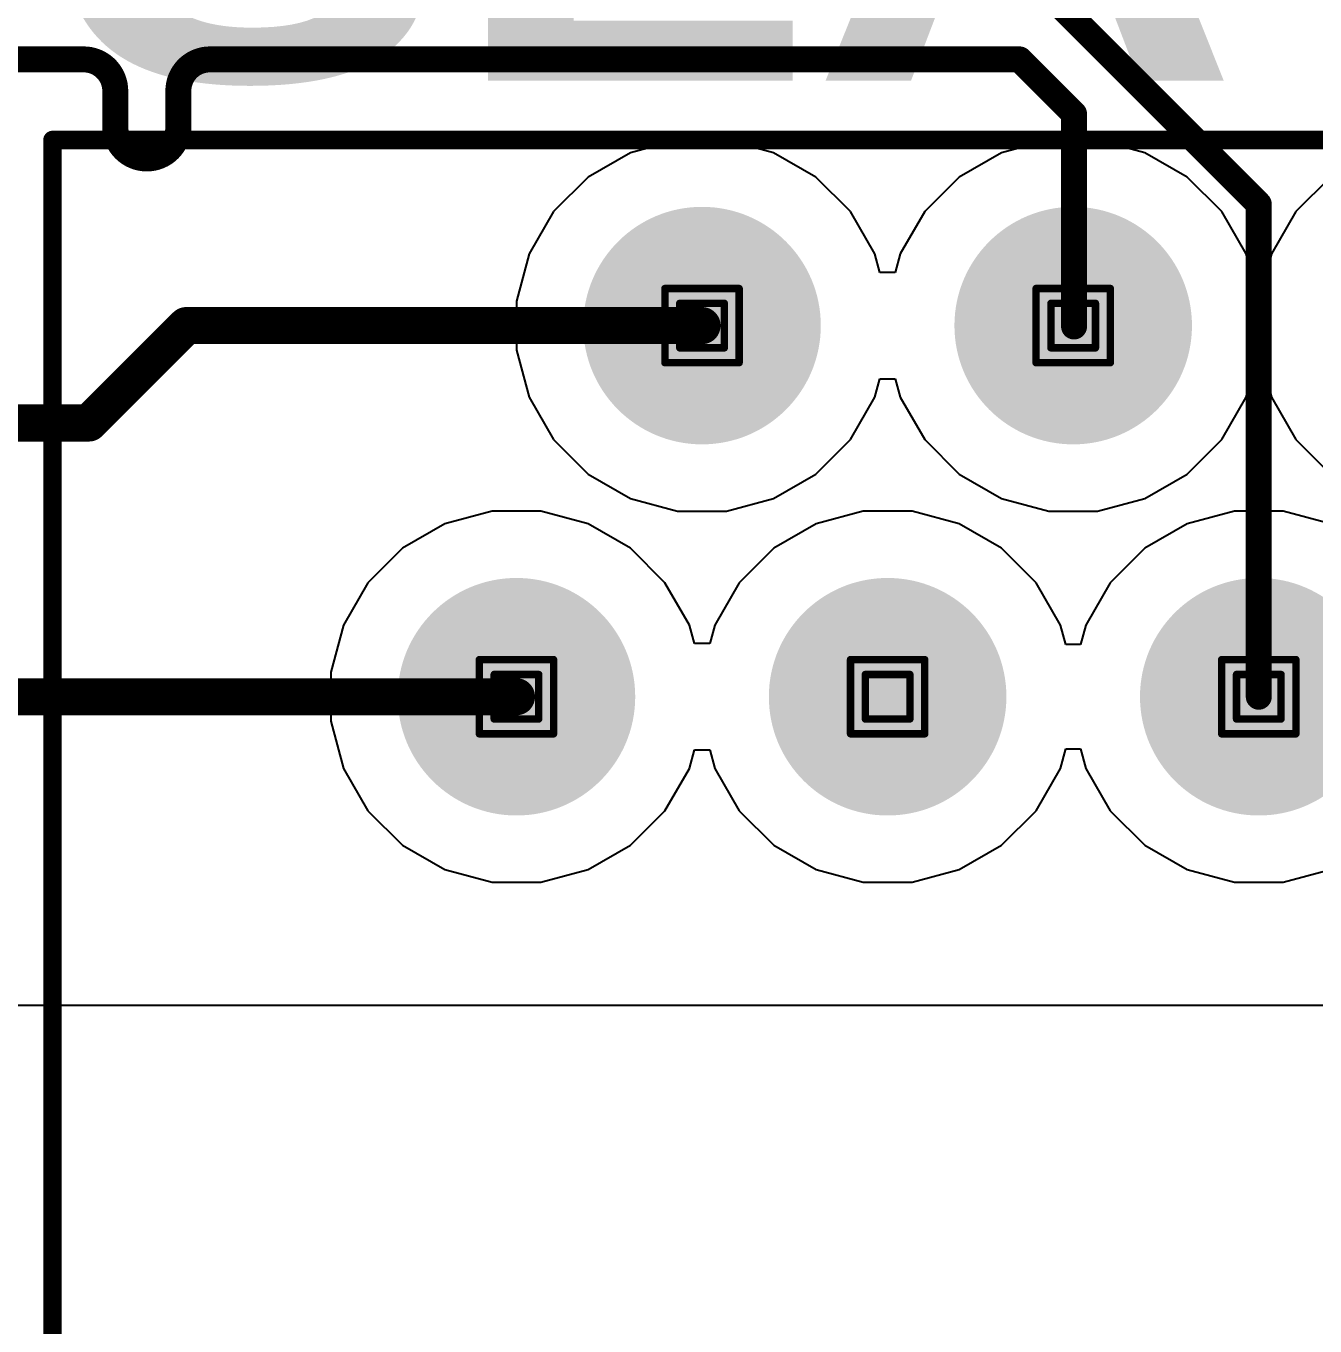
# Model space of a CAD drawing. Header units: inches. Extents: x -5 to 5328, y -4 to 5281.
# Drawn here: x 116.96 to 125.78, y 5.92 to 14.82 of the extents above; entities that cross this region are included whole.
import ezdxf

# ---------------------------------------------------------------- set-up
doc = ezdxf.new("R2010")
doc.units = ezdxf.units.IN
for name, color, linetype in [('Bottom Layer', 5, 'Continuous'), ('Bottom Solder', 6, 'Continuous'), ('Drill Drawing', 1, 'Continuous'), ('Layer 1', 16, 'Continuous'), ('Layer 2', 76, 'Continuous'), ('Multi-Layer', 9, 'Continuous'), ('Pad Holes', 156, 'Continuous'), ('Top Layer', 1, 'Continuous'), ('Top Overlay', 2, 'Continuous'), ('Top Solder', 216, 'Continuous')]:
    doc.layers.add(name, color=color, linetype=linetype)
doc.styles.add('Arial Black_Bold', font='', dxfattribs={"height": 0.2})
doc.styles.get('Arial Black_Bold').set_extended_font_data('Arial Black', bold=True)

# ---------------------------------------------------------------- blocks, each defined once
blk = doc.blocks.new('HC_RJ45_5622_1_6_Y_136')
at = {"layer": 'Bottom Layer'}
h = blk.add_hatch(color=5, dxfattribs=at)
edge = h.paths.add_edge_path()
edge.add_arc((-3.1751, 4.4451), 0.762, 0, 360)
h = blk.add_hatch(color=5, dxfattribs=at)
edge = h.paths.add_edge_path()
edge.add_arc((-0.635, 4.4451), 0.762, 0, 360)
h = blk.add_hatch(color=5, dxfattribs=at)
edge = h.paths.add_edge_path()
edge.add_arc((-4.4451, 1.9051), 0.762, 0, 360)
h = blk.add_hatch(color=5, dxfattribs=at)
edge = h.paths.add_edge_path()
edge.add_arc((-1.9049, 1.9051), 0.762, 0, 360)
h = blk.add_hatch(color=5, dxfattribs=at)
edge = h.paths.add_edge_path()
edge.add_arc((0.6349, 1.9051), 0.762, 0, 360)
at = {"layer": 'Bottom Solder'}
h = blk.add_hatch(color=6, dxfattribs=at)
edge = h.paths.add_edge_path()
edge.add_arc((-3.1751, 4.4451), 0.8128, 0, 360)
h = blk.add_hatch(color=6, dxfattribs=at)
edge = h.paths.add_edge_path()
edge.add_arc((-0.635, 4.4451), 0.8128, 0, 360)
h = blk.add_hatch(color=6, dxfattribs=at)
edge = h.paths.add_edge_path()
edge.add_arc((-4.4451, 1.9051), 0.8128, 0, 360)
h = blk.add_hatch(color=6, dxfattribs=at)
edge = h.paths.add_edge_path()
edge.add_arc((-1.9049, 1.9051), 0.8128, 0, 360)
h = blk.add_hatch(color=6, dxfattribs=at)
edge = h.paths.add_edge_path()
edge.add_arc((0.6349, 1.9051), 0.8128, 0, 360)
at = {"layer": 'Layer 1'}
h = blk.add_hatch(color=16, dxfattribs=at)
edge = h.paths.add_edge_path()
edge.add_arc((-3.1751, 4.4451), 0.762, 0, 360)
h = blk.add_hatch(color=16, dxfattribs=at)
edge = h.paths.add_edge_path()
edge.add_arc((-0.635, 4.4451), 0.762, 0, 360)
h = blk.add_hatch(color=16, dxfattribs=at)
edge = h.paths.add_edge_path()
edge.add_arc((-4.4451, 1.9051), 0.762, 0, 360)
h = blk.add_hatch(color=16, dxfattribs=at)
edge = h.paths.add_edge_path()
edge.add_arc((-1.9049, 1.9051), 0.762, 0, 360)
h = blk.add_hatch(color=16, dxfattribs=at)
edge = h.paths.add_edge_path()
edge.add_arc((0.6349, 1.9051), 0.762, 0, 360)
at = {"layer": 'Layer 2'}
h = blk.add_hatch(color=76, dxfattribs=at)
edge = h.paths.add_edge_path()
edge.add_arc((-3.1751, 4.4451), 0.762, 0, 360)
h = blk.add_hatch(color=76, dxfattribs=at)
edge = h.paths.add_edge_path()
edge.add_arc((-0.635, 4.4451), 0.762, 0, 360)
h = blk.add_hatch(color=76, dxfattribs=at)
edge = h.paths.add_edge_path()
edge.add_arc((-4.4451, 1.9051), 0.762, 0, 360)
h = blk.add_hatch(color=76, dxfattribs=at)
edge = h.paths.add_edge_path()
edge.add_arc((-1.9049, 1.9051), 0.762, 0, 360)
h = blk.add_hatch(color=76, dxfattribs=at)
edge = h.paths.add_edge_path()
edge.add_arc((0.6349, 1.9051), 0.762, 0, 360)
at = {"layer": 'Multi-Layer'}
h = blk.add_hatch(color=9, dxfattribs=at)
edge = h.paths.add_edge_path()
edge.add_arc((-3.1751, 4.4451), 0.762, 0, 360)
h = blk.add_hatch(color=9, dxfattribs=at)
edge = h.paths.add_edge_path()
edge.add_arc((-0.635, 4.4451), 0.762, 0, 360)
h = blk.add_hatch(color=9, dxfattribs=at)
edge = h.paths.add_edge_path()
edge.add_arc((-4.4451, 1.9051), 0.762, 0, 360)
h = blk.add_hatch(color=9, dxfattribs=at)
edge = h.paths.add_edge_path()
edge.add_arc((-1.9049, 1.9051), 0.762, 0, 360)
h = blk.add_hatch(color=9, dxfattribs=at)
edge = h.paths.add_edge_path()
edge.add_arc((0.6349, 1.9051), 0.762, 0, 360)
at = {"layer": 'Pad Holes'}
h = blk.add_hatch(color=7, dxfattribs=at)
edge = h.paths.add_edge_path()
edge.add_arc((-3.1751, 4.4451), 0.5, 0, 360)
h = blk.add_hatch(color=7, dxfattribs=at)
edge = h.paths.add_edge_path()
edge.add_arc((-0.635, 4.4451), 0.5, 0, 360)
h = blk.add_hatch(color=7, dxfattribs=at)
edge = h.paths.add_edge_path()
edge.add_arc((-4.4451, 1.9051), 0.5, 0, 360)
h = blk.add_hatch(color=7, dxfattribs=at)
edge = h.paths.add_edge_path()
edge.add_arc((-1.9049, 1.9051), 0.5, 0, 360)
h = blk.add_hatch(color=7, dxfattribs=at)
edge = h.paths.add_edge_path()
edge.add_arc((0.6349, 1.9051), 0.5, 0, 360)
at = {"layer": 'Top Layer'}
h = blk.add_hatch(color=1, dxfattribs=at)
edge = h.paths.add_edge_path()
edge.add_arc((-3.1751, 4.4451), 0.762, 0, 360)
h = blk.add_hatch(color=1, dxfattribs=at)
edge = h.paths.add_edge_path()
edge.add_arc((-0.635, 4.4451), 0.762, 0, 360)
h = blk.add_hatch(color=1, dxfattribs=at)
edge = h.paths.add_edge_path()
edge.add_arc((-4.4451, 1.9051), 0.762, 0, 360)
h = blk.add_hatch(color=1, dxfattribs=at)
edge = h.paths.add_edge_path()
edge.add_arc((-1.9049, 1.9051), 0.762, 0, 360)
h = blk.add_hatch(color=1, dxfattribs=at)
edge = h.paths.add_edge_path()
edge.add_arc((0.6349, 1.9051), 0.762, 0, 360)
at = {"layer": 'Top Solder'}
h = blk.add_hatch(color=216, dxfattribs=at)
edge = h.paths.add_edge_path()
edge.add_arc((-3.1751, 4.4451), 0.8128, 0, 360)
h = blk.add_hatch(color=216, dxfattribs=at)
edge = h.paths.add_edge_path()
edge.add_arc((-0.635, 4.4451), 0.8128, 0, 360)
h = blk.add_hatch(color=216, dxfattribs=at)
edge = h.paths.add_edge_path()
edge.add_arc((-4.4451, 1.9051), 0.8128, 0, 360)
h = blk.add_hatch(color=216, dxfattribs=at)
edge = h.paths.add_edge_path()
edge.add_arc((-1.9049, 1.9051), 0.8128, 0, 360)
h = blk.add_hatch(color=216, dxfattribs=at)
edge = h.paths.add_edge_path()
edge.add_arc((0.6349, 1.9051), 0.8128, 0, 360)
at = {"layer": 'Top Overlay'}
for points in [[(-7.62, -3.5291, 0.127, 0.127, 0), (-7.62, 5.7151, 0.127, 0.127, 0)], [(-7.62, 5.7151, 0.127, 0.127, 0), (7.62, 5.7151, 0.127, 0.127, 0)]]:
    blk.add_lwpolyline(points, format="xyseb", dxfattribs=at)
blk.add_lwpolyline([(-7.6517, 5.7151, 0.0635, 0.0635, 1), (-7.5883, 5.7151, 0.0635, 0.0635, 1)], format="xyseb", close=True, dxfattribs=at)
blk.add_lwpolyline([(-7.6517, 5.7151, 0.0635, 0.0635, 1), (-7.5883, 5.7151, 0.0635, 0.0635, 1)], format="xyseb", close=True, dxfattribs=at)

msp = doc.modelspace()

# ---------------------------------------------------------------- linework, layer by layer
at = {"layer": 'Bottom Layer'}
for p, q in [((121.4212, 14.0395), (121.0982, 13.9529)), ((121.7556, 14.0395), (121.4212, 14.0395)), ((122.0786, 13.9529), (121.7556, 14.0395)), ((123.9613, 14.0395), (123.6383, 13.9529)), ((124.2957, 14.0395), (123.9613, 14.0395)), ((124.6187, 13.9529), (124.2957, 14.0395)), ((121.0982, 13.9529), (120.8086, 13.7857)), ((122.3682, 13.7857), (122.0786, 13.9529)), ((123.6383, 13.9529), (123.3487, 13.7857)), ((124.9083, 13.7857), (124.6187, 13.9529)), ((120.8086, 13.7857), (120.5721, 13.5493)), ((122.6046, 13.5493), (122.3682, 13.7857)), ((123.3487, 13.7857), (123.1123, 13.5493)), ((125.1448, 13.5493), (124.9083, 13.7857)), ((125.8886, 13.7857), (125.6521, 13.5493)), ((120.5721, 13.5493), (120.4049, 13.2597)), ((122.7718, 13.2597), (122.6046, 13.5493)), ((123.1123, 13.5493), (122.9451, 13.2597)), ((125.312, 13.2597), (125.1448, 13.5493)), ((125.6521, 13.5493), (125.4849, 13.2597)), ((120.4049, 13.2597), (120.3184, 12.9367)), ((122.8059, 13.1327), (122.7718, 13.2597)), ((122.9451, 13.2597), (122.911, 13.1327)), ((125.3477, 13.1265), (125.312, 13.2597)), ((125.4849, 13.2597), (125.4493, 13.1265)), ((122.911, 13.1327), (122.8059, 13.1327)), ((125.4493, 13.1265), (125.3477, 13.1265)), ((120.3184, 12.9367), (120.3184, 12.6023)), ((120.3184, 12.6023), (120.4049, 12.2793)), ((122.7718, 12.2793), (122.8059, 12.4062)), ((122.8059, 12.4062), (122.911, 12.4062)), ((122.911, 12.4062), (122.9451, 12.2793)), ((125.312, 12.2793), (125.3477, 12.4125)), ((125.3477, 12.4125), (125.4493, 12.4125)), ((125.4493, 12.4125), (125.4849, 12.2793)), ((120.4049, 12.2793), (120.5721, 11.9897)), ((122.6046, 11.9897), (122.7718, 12.2793)), ((122.9451, 12.2793), (123.1123, 11.9897)), ((125.1448, 11.9897), (125.312, 12.2793)), ((125.4849, 12.2793), (125.6521, 11.9897)), ((120.5721, 11.9897), (120.8086, 11.7532)), ((122.3682, 11.7532), (122.6046, 11.9897)), ((123.1123, 11.9897), (123.3487, 11.7532)), ((124.9083, 11.7532), (125.1448, 11.9897)), ((125.6521, 11.9897), (125.8886, 11.7532)), ((120.8086, 11.7532), (121.0982, 11.586)), ((122.0786, 11.586), (122.3682, 11.7532)), ((123.3487, 11.7532), (123.6383, 11.586)), ((124.6187, 11.586), (124.9083, 11.7532)), ((121.0982, 11.586), (121.4212, 11.4995)), ((121.7556, 11.4995), (122.0786, 11.586)), ((123.6383, 11.586), (123.9613, 11.4995)), ((124.2957, 11.4995), (124.6187, 11.586)), ((120.1513, 11.4995), (119.8283, 11.4129)), ((120.4857, 11.4995), (120.1513, 11.4995)), ((120.8087, 11.4129), (120.4857, 11.4995)), ((121.4212, 11.4995), (121.7556, 11.4995)), ((122.6914, 11.4995), (122.3684, 11.4129)), ((123.0258, 11.4995), (122.6914, 11.4995)), ((123.3488, 11.4129), (123.0258, 11.4995)), ((123.9613, 11.4995), (124.2957, 11.4995)), ((125.2313, 11.4995), (124.9083, 11.4129)), ((125.5657, 11.4995), (125.2313, 11.4995)), ((125.8887, 11.4129), (125.5657, 11.4995)), ((119.8283, 11.4129), (119.5387, 11.2457)), ((121.0983, 11.2457), (120.8087, 11.4129)), ((122.3684, 11.4129), (122.0788, 11.2457)), ((123.6384, 11.2457), (123.3488, 11.4129)), ((124.9083, 11.4129), (124.6187, 11.2457)), ((119.5387, 11.2457), (119.3022, 11.0093)), ((121.3347, 11.0093), (121.0983, 11.2457)), ((122.0788, 11.2457), (121.8423, 11.0093)), ((123.8748, 11.0093), (123.6384, 11.2457)), ((124.6187, 11.2457), (124.3822, 11.0093)), ((119.3022, 11.0093), (119.135, 10.7197)), ((121.5019, 10.7197), (121.3347, 11.0093)), ((121.8423, 11.0093), (121.6751, 10.7197)), ((124.042, 10.7197), (123.8748, 11.0093)), ((124.3822, 11.0093), (124.215, 10.7197)), ((119.135, 10.7197), (119.0485, 10.3967)), ((121.5359, 10.5927), (121.5019, 10.7197)), ((121.6751, 10.7197), (121.6411, 10.5927)), ((124.0777, 10.5865), (124.042, 10.7197)), ((124.215, 10.7197), (124.1793, 10.5865)), ((121.6411, 10.5927), (121.5359, 10.5927)), ((124.1793, 10.5865), (124.0777, 10.5865)), ((119.0485, 10.3967), (119.0485, 10.0623)), ((119.0485, 10.0623), (119.135, 9.7393)), ((121.5019, 9.7393), (121.5359, 9.8662)), ((121.5359, 9.8662), (121.6411, 9.8662)), ((121.6411, 9.8662), (121.6751, 9.7393)), ((124.042, 9.7393), (124.0777, 9.8725)), ((124.0777, 9.8725), (124.1793, 9.8725)), ((124.1793, 9.8725), (124.215, 9.7393)), ((119.135, 9.7393), (119.3022, 9.4497)), ((121.3347, 9.4497), (121.5019, 9.7393)), ((121.6751, 9.7393), (121.8423, 9.4497)), ((123.8748, 9.4497), (124.042, 9.7393)), ((124.215, 9.7393), (124.3822, 9.4497)), ((119.3022, 9.4497), (119.5387, 9.2132)), ((121.0983, 9.2132), (121.3347, 9.4497)), ((121.8423, 9.4497), (122.0788, 9.2132)), ((123.6384, 9.2132), (123.8748, 9.4497)), ((124.3822, 9.4497), (124.6187, 9.2132)), ((119.5387, 9.2132), (119.8283, 9.046)), ((120.8087, 9.046), (121.0983, 9.2132)), ((122.0788, 9.2132), (122.3684, 9.046)), ((123.3488, 9.046), (123.6384, 9.2132)), ((124.6187, 9.2132), (124.9083, 9.046)), ((119.8283, 9.046), (120.1513, 8.9595)), ((120.4857, 8.9595), (120.8087, 9.046)), ((122.3684, 9.046), (122.6914, 8.9595)), ((123.0258, 8.9595), (123.3488, 9.046)), ((124.9083, 9.046), (125.2313, 8.9595)), ((125.5657, 8.9595), (125.8887, 9.046)), ((120.1513, 8.9595), (120.4857, 8.9595)), ((122.6914, 8.9595), (123.0258, 8.9595)), ((125.2313, 8.9595), (125.5657, 8.9595))]:
    msp.add_line(p, q, dxfattribs=at)
at = {"layer": 'Drill Drawing'}
for points in [[(121.3344, 13.0235, 0.0508, 0.0508, 0), (121.8424, 13.0235, 0.0508, 0.0508, 0)], [(121.3344, 12.5155, 0.0508, 0.0508, 0), (121.3344, 13.0235, 0.0508, 0.0508, 0)], [(121.8424, 12.5155, 0.0508, 0.0508, 0), (121.8424, 13.0235, 0.0508, 0.0508, 0)], [(123.8745, 13.0235, 0.0508, 0.0508, 0), (124.3825, 13.0235, 0.0508, 0.0508, 0)], [(123.8745, 12.5155, 0.0508, 0.0508, 0), (123.8745, 13.0235, 0.0508, 0.0508, 0)], [(124.3825, 12.5155, 0.0508, 0.0508, 0), (124.3825, 13.0235, 0.0508, 0.0508, 0)], [(121.436, 12.9219, 0.0508, 0.0508, 0), (121.7408, 12.9219, 0.0508, 0.0508, 0)], [(121.436, 12.6171, 0.0508, 0.0508, 0), (121.436, 12.9219, 0.0508, 0.0508, 0)], [(121.7408, 12.6171, 0.0508, 0.0508, 0), (121.7408, 12.9219, 0.0508, 0.0508, 0)], [(123.9761, 12.9219, 0.0508, 0.0508, 0), (124.2809, 12.9219, 0.0508, 0.0508, 0)], [(123.9761, 12.6171, 0.0508, 0.0508, 0), (123.9761, 12.9219, 0.0508, 0.0508, 0)], [(124.2809, 12.6171, 0.0508, 0.0508, 0), (124.2809, 12.9219, 0.0508, 0.0508, 0)], [(121.436, 12.6171, 0.0508, 0.0508, 0), (121.7408, 12.6171, 0.0508, 0.0508, 0)], [(123.9761, 12.6171, 0.0508, 0.0508, 0), (124.2809, 12.6171, 0.0508, 0.0508, 0)], [(121.3344, 12.5155, 0.0508, 0.0508, 0), (121.8424, 12.5155, 0.0508, 0.0508, 0)], [(123.8745, 12.5155, 0.0508, 0.0508, 0), (124.3825, 12.5155, 0.0508, 0.0508, 0)], [(120.0645, 10.4835, 0.0508, 0.0508, 0), (120.5725, 10.4835, 0.0508, 0.0508, 0)], [(120.0645, 9.9755, 0.0508, 0.0508, 0), (120.0645, 10.4835, 0.0508, 0.0508, 0)], [(120.5725, 9.9755, 0.0508, 0.0508, 0), (120.5725, 10.4835, 0.0508, 0.0508, 0)], [(122.6046, 10.4835, 0.0508, 0.0508, 0), (123.1126, 10.4835, 0.0508, 0.0508, 0)], [(122.6046, 9.9755, 0.0508, 0.0508, 0), (122.6046, 10.4835, 0.0508, 0.0508, 0)], [(123.1126, 9.9755, 0.0508, 0.0508, 0), (123.1126, 10.4835, 0.0508, 0.0508, 0)], [(125.1445, 10.4835, 0.0508, 0.0508, 0), (125.6525, 10.4835, 0.0508, 0.0508, 0)], [(125.1445, 9.9755, 0.0508, 0.0508, 0), (125.1445, 10.4835, 0.0508, 0.0508, 0)], [(125.6525, 9.9755, 0.0508, 0.0508, 0), (125.6525, 10.4835, 0.0508, 0.0508, 0)], [(120.1661, 10.3819, 0.0508, 0.0508, 0), (120.4709, 10.3819, 0.0508, 0.0508, 0)], [(120.1661, 10.0771, 0.0508, 0.0508, 0), (120.1661, 10.3819, 0.0508, 0.0508, 0)], [(120.4709, 10.0771, 0.0508, 0.0508, 0), (120.4709, 10.3819, 0.0508, 0.0508, 0)], [(122.7062, 10.3819, 0.0508, 0.0508, 0), (123.011, 10.3819, 0.0508, 0.0508, 0)], [(122.7062, 10.0771, 0.0508, 0.0508, 0), (122.7062, 10.3819, 0.0508, 0.0508, 0)], [(123.011, 10.0771, 0.0508, 0.0508, 0), (123.011, 10.3819, 0.0508, 0.0508, 0)], [(125.2461, 10.3819, 0.0508, 0.0508, 0), (125.5509, 10.3819, 0.0508, 0.0508, 0)], [(125.2461, 10.0771, 0.0508, 0.0508, 0), (125.2461, 10.3819, 0.0508, 0.0508, 0)], [(125.5509, 10.0771, 0.0508, 0.0508, 0), (125.5509, 10.3819, 0.0508, 0.0508, 0)], [(120.1661, 10.0771, 0.0508, 0.0508, 0), (120.4709, 10.0771, 0.0508, 0.0508, 0)], [(122.7062, 10.0771, 0.0508, 0.0508, 0), (123.011, 10.0771, 0.0508, 0.0508, 0)], [(125.2461, 10.0771, 0.0508, 0.0508, 0), (125.5509, 10.0771, 0.0508, 0.0508, 0)], [(120.0645, 9.9755, 0.0508, 0.0508, 0), (120.5725, 9.9755, 0.0508, 0.0508, 0)], [(122.6046, 9.9755, 0.0508, 0.0508, 0), (123.1126, 9.9755, 0.0508, 0.0508, 0)], [(125.1445, 9.9755, 0.0508, 0.0508, 0), (125.6525, 9.9755, 0.0508, 0.0508, 0)]]:
    msp.add_lwpolyline(points, format="xyseb", dxfattribs=at)
for points in [[(121.3217, 13.0235, 0.0254, 0.0254, 1), (121.3471, 13.0235, 0.0254, 0.0254, 1)], [(121.3217, 13.0235, 0.0254, 0.0254, 1), (121.3471, 13.0235, 0.0254, 0.0254, 1)], [(121.8297, 13.0235, 0.0254, 0.0254, 1), (121.8551, 13.0235, 0.0254, 0.0254, 1)], [(121.8297, 13.0235, 0.0254, 0.0254, 1), (121.8551, 13.0235, 0.0254, 0.0254, 1)], [(123.8618, 13.0235, 0.0254, 0.0254, 1), (123.8872, 13.0235, 0.0254, 0.0254, 1)], [(123.8618, 13.0235, 0.0254, 0.0254, 1), (123.8872, 13.0235, 0.0254, 0.0254, 1)], [(124.3698, 13.0235, 0.0254, 0.0254, 1), (124.3952, 13.0235, 0.0254, 0.0254, 1)], [(124.3698, 13.0235, 0.0254, 0.0254, 1), (124.3952, 13.0235, 0.0254, 0.0254, 1)], [(121.4233, 12.9219, 0.0254, 0.0254, 1), (121.4487, 12.9219, 0.0254, 0.0254, 1)], [(121.4233, 12.9219, 0.0254, 0.0254, 1), (121.4487, 12.9219, 0.0254, 0.0254, 1)], [(121.7281, 12.9219, 0.0254, 0.0254, 1), (121.7535, 12.9219, 0.0254, 0.0254, 1)], [(121.7281, 12.9219, 0.0254, 0.0254, 1), (121.7535, 12.9219, 0.0254, 0.0254, 1)], [(123.9634, 12.9219, 0.0254, 0.0254, 1), (123.9888, 12.9219, 0.0254, 0.0254, 1)], [(123.9634, 12.9219, 0.0254, 0.0254, 1), (123.9888, 12.9219, 0.0254, 0.0254, 1)], [(124.2682, 12.9219, 0.0254, 0.0254, 1), (124.2936, 12.9219, 0.0254, 0.0254, 1)], [(124.2682, 12.9219, 0.0254, 0.0254, 1), (124.2936, 12.9219, 0.0254, 0.0254, 1)], [(121.4233, 12.6171, 0.0254, 0.0254, 1), (121.4487, 12.6171, 0.0254, 0.0254, 1)], [(121.4233, 12.6171, 0.0254, 0.0254, 1), (121.4487, 12.6171, 0.0254, 0.0254, 1)], [(121.7281, 12.6171, 0.0254, 0.0254, 1), (121.7535, 12.6171, 0.0254, 0.0254, 1)], [(121.7281, 12.6171, 0.0254, 0.0254, 1), (121.7535, 12.6171, 0.0254, 0.0254, 1)], [(123.9634, 12.6171, 0.0254, 0.0254, 1), (123.9888, 12.6171, 0.0254, 0.0254, 1)], [(123.9634, 12.6171, 0.0254, 0.0254, 1), (123.9888, 12.6171, 0.0254, 0.0254, 1)], [(124.2682, 12.6171, 0.0254, 0.0254, 1), (124.2936, 12.6171, 0.0254, 0.0254, 1)], [(124.2682, 12.6171, 0.0254, 0.0254, 1), (124.2936, 12.6171, 0.0254, 0.0254, 1)], [(121.3217, 12.5155, 0.0254, 0.0254, 1), (121.3471, 12.5155, 0.0254, 0.0254, 1)], [(121.3217, 12.5155, 0.0254, 0.0254, 1), (121.3471, 12.5155, 0.0254, 0.0254, 1)], [(121.8297, 12.5155, 0.0254, 0.0254, 1), (121.8551, 12.5155, 0.0254, 0.0254, 1)], [(121.8297, 12.5155, 0.0254, 0.0254, 1), (121.8551, 12.5155, 0.0254, 0.0254, 1)], [(123.8618, 12.5155, 0.0254, 0.0254, 1), (123.8872, 12.5155, 0.0254, 0.0254, 1)], [(123.8618, 12.5155, 0.0254, 0.0254, 1), (123.8872, 12.5155, 0.0254, 0.0254, 1)], [(124.3698, 12.5155, 0.0254, 0.0254, 1), (124.3952, 12.5155, 0.0254, 0.0254, 1)], [(124.3698, 12.5155, 0.0254, 0.0254, 1), (124.3952, 12.5155, 0.0254, 0.0254, 1)], [(120.0518, 10.4835, 0.0254, 0.0254, 1), (120.0772, 10.4835, 0.0254, 0.0254, 1)], [(120.0518, 10.4835, 0.0254, 0.0254, 1), (120.0772, 10.4835, 0.0254, 0.0254, 1)], [(120.5598, 10.4835, 0.0254, 0.0254, 1), (120.5852, 10.4835, 0.0254, 0.0254, 1)], [(120.5598, 10.4835, 0.0254, 0.0254, 1), (120.5852, 10.4835, 0.0254, 0.0254, 1)], [(122.5919, 10.4835, 0.0254, 0.0254, 1), (122.6173, 10.4835, 0.0254, 0.0254, 1)], [(122.5919, 10.4835, 0.0254, 0.0254, 1), (122.6173, 10.4835, 0.0254, 0.0254, 1)], [(123.0999, 10.4835, 0.0254, 0.0254, 1), (123.1253, 10.4835, 0.0254, 0.0254, 1)], [(123.0999, 10.4835, 0.0254, 0.0254, 1), (123.1253, 10.4835, 0.0254, 0.0254, 1)], [(125.1318, 10.4835, 0.0254, 0.0254, 1), (125.1572, 10.4835, 0.0254, 0.0254, 1)], [(125.1318, 10.4835, 0.0254, 0.0254, 1), (125.1572, 10.4835, 0.0254, 0.0254, 1)], [(125.6398, 10.4835, 0.0254, 0.0254, 1), (125.6652, 10.4835, 0.0254, 0.0254, 1)], [(125.6398, 10.4835, 0.0254, 0.0254, 1), (125.6652, 10.4835, 0.0254, 0.0254, 1)], [(120.1534, 10.3819, 0.0254, 0.0254, 1), (120.1788, 10.3819, 0.0254, 0.0254, 1)], [(120.1534, 10.3819, 0.0254, 0.0254, 1), (120.1788, 10.3819, 0.0254, 0.0254, 1)], [(120.4582, 10.3819, 0.0254, 0.0254, 1), (120.4836, 10.3819, 0.0254, 0.0254, 1)], [(120.4582, 10.3819, 0.0254, 0.0254, 1), (120.4836, 10.3819, 0.0254, 0.0254, 1)], [(122.6935, 10.3819, 0.0254, 0.0254, 1), (122.7189, 10.3819, 0.0254, 0.0254, 1)], [(122.6935, 10.3819, 0.0254, 0.0254, 1), (122.7189, 10.3819, 0.0254, 0.0254, 1)], [(122.9983, 10.3819, 0.0254, 0.0254, 1), (123.0237, 10.3819, 0.0254, 0.0254, 1)], [(122.9983, 10.3819, 0.0254, 0.0254, 1), (123.0237, 10.3819, 0.0254, 0.0254, 1)], [(125.2334, 10.3819, 0.0254, 0.0254, 1), (125.2588, 10.3819, 0.0254, 0.0254, 1)], [(125.2334, 10.3819, 0.0254, 0.0254, 1), (125.2588, 10.3819, 0.0254, 0.0254, 1)], [(125.5382, 10.3819, 0.0254, 0.0254, 1), (125.5636, 10.3819, 0.0254, 0.0254, 1)], [(125.5382, 10.3819, 0.0254, 0.0254, 1), (125.5636, 10.3819, 0.0254, 0.0254, 1)], [(120.1534, 10.0771, 0.0254, 0.0254, 1), (120.1788, 10.0771, 0.0254, 0.0254, 1)], [(120.1534, 10.0771, 0.0254, 0.0254, 1), (120.1788, 10.0771, 0.0254, 0.0254, 1)], [(120.4582, 10.0771, 0.0254, 0.0254, 1), (120.4836, 10.0771, 0.0254, 0.0254, 1)], [(120.4582, 10.0771, 0.0254, 0.0254, 1), (120.4836, 10.0771, 0.0254, 0.0254, 1)], [(122.6935, 10.0771, 0.0254, 0.0254, 1), (122.7189, 10.0771, 0.0254, 0.0254, 1)], [(122.6935, 10.0771, 0.0254, 0.0254, 1), (122.7189, 10.0771, 0.0254, 0.0254, 1)], [(122.9983, 10.0771, 0.0254, 0.0254, 1), (123.0237, 10.0771, 0.0254, 0.0254, 1)], [(122.9983, 10.0771, 0.0254, 0.0254, 1), (123.0237, 10.0771, 0.0254, 0.0254, 1)], [(125.2334, 10.0771, 0.0254, 0.0254, 1), (125.2588, 10.0771, 0.0254, 0.0254, 1)], [(125.2334, 10.0771, 0.0254, 0.0254, 1), (125.2588, 10.0771, 0.0254, 0.0254, 1)], [(125.5382, 10.0771, 0.0254, 0.0254, 1), (125.5636, 10.0771, 0.0254, 0.0254, 1)], [(125.5382, 10.0771, 0.0254, 0.0254, 1), (125.5636, 10.0771, 0.0254, 0.0254, 1)], [(120.0518, 9.9755, 0.0254, 0.0254, 1), (120.0772, 9.9755, 0.0254, 0.0254, 1)], [(120.0518, 9.9755, 0.0254, 0.0254, 1), (120.0772, 9.9755, 0.0254, 0.0254, 1)], [(120.5598, 9.9755, 0.0254, 0.0254, 1), (120.5852, 9.9755, 0.0254, 0.0254, 1)], [(120.5598, 9.9755, 0.0254, 0.0254, 1), (120.5852, 9.9755, 0.0254, 0.0254, 1)], [(122.5919, 9.9755, 0.0254, 0.0254, 1), (122.6173, 9.9755, 0.0254, 0.0254, 1)], [(122.5919, 9.9755, 0.0254, 0.0254, 1), (122.6173, 9.9755, 0.0254, 0.0254, 1)], [(123.0999, 9.9755, 0.0254, 0.0254, 1), (123.1253, 9.9755, 0.0254, 0.0254, 1)], [(123.0999, 9.9755, 0.0254, 0.0254, 1), (123.1253, 9.9755, 0.0254, 0.0254, 1)], [(125.1318, 9.9755, 0.0254, 0.0254, 1), (125.1572, 9.9755, 0.0254, 0.0254, 1)], [(125.1318, 9.9755, 0.0254, 0.0254, 1), (125.1572, 9.9755, 0.0254, 0.0254, 1)], [(125.6398, 9.9755, 0.0254, 0.0254, 1), (125.6652, 9.9755, 0.0254, 0.0254, 1)], [(125.6398, 9.9755, 0.0254, 0.0254, 1), (125.6652, 9.9755, 0.0254, 0.0254, 1)]]:
    msp.add_lwpolyline(points, format="xyseb", close=True, dxfattribs=at)
at = {"layer": 'Layer 1'}
for p, q in [((121.4212, 14.0395), (121.0982, 13.9529)), ((121.7556, 14.0395), (121.4212, 14.0395)), ((122.0786, 13.9529), (121.7556, 14.0395)), ((123.9613, 14.0395), (123.6383, 13.9529)), ((124.2957, 14.0395), (123.9613, 14.0395)), ((124.6187, 13.9529), (124.2957, 14.0395)), ((121.0982, 13.9529), (120.8086, 13.7857)), ((122.3682, 13.7857), (122.0786, 13.9529)), ((123.6383, 13.9529), (123.3487, 13.7857)), ((124.9083, 13.7857), (124.6187, 13.9529)), ((120.8086, 13.7857), (120.5721, 13.5493)), ((122.6046, 13.5493), (122.3682, 13.7857)), ((123.3487, 13.7857), (123.1123, 13.5493)), ((125.1448, 13.5493), (124.9083, 13.7857)), ((125.8886, 13.7857), (125.6521, 13.5493)), ((120.5721, 13.5493), (120.4049, 13.2597)), ((122.7718, 13.2597), (122.6046, 13.5493)), ((123.1123, 13.5493), (122.9451, 13.2597)), ((125.312, 13.2597), (125.1448, 13.5493)), ((125.6521, 13.5493), (125.4849, 13.2597)), ((120.4049, 13.2597), (120.3184, 12.9367)), ((122.8059, 13.1327), (122.7718, 13.2597)), ((122.9451, 13.2597), (122.911, 13.1327)), ((125.3477, 13.1265), (125.312, 13.2597)), ((125.4849, 13.2597), (125.4493, 13.1265)), ((122.911, 13.1327), (122.8059, 13.1327)), ((125.4493, 13.1265), (125.3477, 13.1265)), ((120.3184, 12.9367), (120.3184, 12.6023)), ((120.3184, 12.6023), (120.4049, 12.2793)), ((122.7718, 12.2793), (122.8059, 12.4062)), ((122.8059, 12.4062), (122.911, 12.4062)), ((122.911, 12.4062), (122.9451, 12.2793)), ((125.312, 12.2793), (125.3477, 12.4125)), ((125.3477, 12.4125), (125.4493, 12.4125)), ((125.4493, 12.4125), (125.4849, 12.2793)), ((120.4049, 12.2793), (120.5721, 11.9897)), ((122.6046, 11.9897), (122.7718, 12.2793)), ((122.9451, 12.2793), (123.1123, 11.9897)), ((125.1448, 11.9897), (125.312, 12.2793)), ((125.4849, 12.2793), (125.6521, 11.9897)), ((120.5721, 11.9897), (120.8086, 11.7532)), ((122.3682, 11.7532), (122.6046, 11.9897)), ((123.1123, 11.9897), (123.3487, 11.7532)), ((124.9083, 11.7532), (125.1448, 11.9897)), ((125.6521, 11.9897), (125.8886, 11.7532)), ((120.8086, 11.7532), (121.0982, 11.586)), ((122.0786, 11.586), (122.3682, 11.7532)), ((123.3487, 11.7532), (123.6383, 11.586)), ((124.6187, 11.586), (124.9083, 11.7532)), ((121.0982, 11.586), (121.4212, 11.4995)), ((121.7556, 11.4995), (122.0786, 11.586)), ((123.6383, 11.586), (123.9613, 11.4995)), ((124.2957, 11.4995), (124.6187, 11.586)), ((120.1513, 11.4995), (119.8283, 11.4129)), ((120.4857, 11.4995), (120.1513, 11.4995)), ((120.8087, 11.4129), (120.4857, 11.4995)), ((121.4212, 11.4995), (121.7556, 11.4995)), ((122.6914, 11.4995), (122.3684, 11.4129)), ((123.0258, 11.4995), (122.6914, 11.4995)), ((123.3488, 11.4129), (123.0258, 11.4995)), ((123.9613, 11.4995), (124.2957, 11.4995)), ((125.2313, 11.4995), (124.9083, 11.4129)), ((125.5657, 11.4995), (125.2313, 11.4995)), ((125.8887, 11.4129), (125.5657, 11.4995)), ((119.8283, 11.4129), (119.5387, 11.2457)), ((121.0983, 11.2457), (120.8087, 11.4129)), ((122.3684, 11.4129), (122.0788, 11.2457)), ((123.6384, 11.2457), (123.3488, 11.4129)), ((124.9083, 11.4129), (124.6187, 11.2457)), ((119.5387, 11.2457), (119.3022, 11.0093)), ((121.3347, 11.0093), (121.0983, 11.2457)), ((122.0788, 11.2457), (121.8423, 11.0093)), ((123.8748, 11.0093), (123.6384, 11.2457)), ((124.6187, 11.2457), (124.3822, 11.0093)), ((119.3022, 11.0093), (119.135, 10.7197)), ((121.5019, 10.7197), (121.3347, 11.0093)), ((121.8423, 11.0093), (121.6751, 10.7197)), ((124.042, 10.7197), (123.8748, 11.0093)), ((124.3822, 11.0093), (124.215, 10.7197)), ((119.135, 10.7197), (119.0485, 10.3967)), ((121.5359, 10.5927), (121.5019, 10.7197)), ((121.6751, 10.7197), (121.6411, 10.5927)), ((124.0777, 10.5865), (124.042, 10.7197)), ((124.215, 10.7197), (124.1793, 10.5865)), ((121.6411, 10.5927), (121.5359, 10.5927)), ((124.1793, 10.5865), (124.0777, 10.5865)), ((119.0485, 10.3967), (119.0485, 10.0623)), ((119.0485, 10.0623), (119.135, 9.7393)), ((121.5019, 9.7393), (121.5359, 9.8662)), ((121.5359, 9.8662), (121.6411, 9.8662)), ((121.6411, 9.8662), (121.6751, 9.7393)), ((124.042, 9.7393), (124.0777, 9.8725)), ((124.0777, 9.8725), (124.1793, 9.8725)), ((124.1793, 9.8725), (124.215, 9.7393)), ((119.135, 9.7393), (119.3022, 9.4497)), ((121.3347, 9.4497), (121.5019, 9.7393)), ((121.6751, 9.7393), (121.8423, 9.4497)), ((123.8748, 9.4497), (124.042, 9.7393)), ((124.215, 9.7393), (124.3822, 9.4497)), ((119.3022, 9.4497), (119.5387, 9.2132)), ((121.0983, 9.2132), (121.3347, 9.4497)), ((121.8423, 9.4497), (122.0788, 9.2132)), ((123.6384, 9.2132), (123.8748, 9.4497)), ((124.3822, 9.4497), (124.6187, 9.2132)), ((119.5387, 9.2132), (119.8283, 9.046)), ((120.8087, 9.046), (121.0983, 9.2132)), ((122.0788, 9.2132), (122.3684, 9.046)), ((123.3488, 9.046), (123.6384, 9.2132)), ((124.6187, 9.2132), (124.9083, 9.046)), ((119.8283, 9.046), (120.1513, 8.9595)), ((120.4857, 8.9595), (120.8087, 9.046)), ((122.3684, 9.046), (122.6914, 8.9595)), ((123.0258, 8.9595), (123.3488, 9.046)), ((124.9083, 9.046), (125.2313, 8.9595)), ((125.5657, 8.9595), (125.8887, 9.046)), ((120.1513, 8.9595), (120.4857, 8.9595)), ((122.6914, 8.9595), (123.0258, 8.9595)), ((125.2313, 8.9595), (125.5657, 8.9595))]:
    msp.add_line(p, q, dxfattribs=at)
at = {"layer": 'Layer 2'}
for p, q in [((121.4212, 14.0395), (121.0982, 13.9529)), ((121.7556, 14.0395), (121.4212, 14.0395)), ((122.0786, 13.9529), (121.7556, 14.0395)), ((123.9613, 14.0395), (123.6383, 13.9529)), ((124.2957, 14.0395), (123.9613, 14.0395)), ((124.6187, 13.9529), (124.2957, 14.0395)), ((121.0982, 13.9529), (120.8086, 13.7857)), ((122.3682, 13.7857), (122.0786, 13.9529)), ((123.6383, 13.9529), (123.3487, 13.7857)), ((124.9083, 13.7857), (124.6187, 13.9529)), ((120.8086, 13.7857), (120.5721, 13.5493)), ((122.6046, 13.5493), (122.3682, 13.7857)), ((123.3487, 13.7857), (123.1123, 13.5493)), ((125.1448, 13.5493), (124.9083, 13.7857)), ((125.8886, 13.7857), (125.6521, 13.5493)), ((120.5721, 13.5493), (120.4049, 13.2597)), ((122.7718, 13.2597), (122.6046, 13.5493)), ((123.1123, 13.5493), (122.9451, 13.2597)), ((125.312, 13.2597), (125.1448, 13.5493)), ((125.6521, 13.5493), (125.4849, 13.2597)), ((120.4049, 13.2597), (120.3184, 12.9367)), ((122.8059, 13.1327), (122.7718, 13.2597)), ((122.9451, 13.2597), (122.911, 13.1327)), ((125.3477, 13.1265), (125.312, 13.2597)), ((125.4849, 13.2597), (125.4493, 13.1265)), ((122.911, 13.1327), (122.8059, 13.1327)), ((125.4493, 13.1265), (125.3477, 13.1265)), ((120.3184, 12.9367), (120.3184, 12.6023)), ((120.3184, 12.6023), (120.4049, 12.2793)), ((122.7718, 12.2793), (122.8059, 12.4062)), ((122.8059, 12.4062), (122.911, 12.4062)), ((122.911, 12.4062), (122.9451, 12.2793)), ((125.312, 12.2793), (125.3477, 12.4125)), ((125.3477, 12.4125), (125.4493, 12.4125)), ((125.4493, 12.4125), (125.4849, 12.2793)), ((120.4049, 12.2793), (120.5721, 11.9897)), ((122.6046, 11.9897), (122.7718, 12.2793)), ((122.9451, 12.2793), (123.1123, 11.9897)), ((125.1448, 11.9897), (125.312, 12.2793)), ((125.4849, 12.2793), (125.6521, 11.9897)), ((120.5721, 11.9897), (120.8086, 11.7532)), ((122.3682, 11.7532), (122.6046, 11.9897)), ((123.1123, 11.9897), (123.3487, 11.7532)), ((124.9083, 11.7532), (125.1448, 11.9897)), ((125.6521, 11.9897), (125.8886, 11.7532)), ((120.8086, 11.7532), (121.0982, 11.586)), ((122.0786, 11.586), (122.3682, 11.7532)), ((123.3487, 11.7532), (123.6383, 11.586)), ((124.6187, 11.586), (124.9083, 11.7532)), ((121.0982, 11.586), (121.4212, 11.4995)), ((121.7556, 11.4995), (122.0786, 11.586)), ((123.6383, 11.586), (123.9613, 11.4995)), ((124.2957, 11.4995), (124.6187, 11.586)), ((120.1513, 11.4995), (119.8283, 11.4129)), ((120.4857, 11.4995), (120.1513, 11.4995)), ((120.8087, 11.4129), (120.4857, 11.4995)), ((121.4212, 11.4995), (121.7556, 11.4995)), ((122.6914, 11.4995), (122.3684, 11.4129)), ((123.0258, 11.4995), (122.6914, 11.4995)), ((123.3488, 11.4129), (123.0258, 11.4995)), ((123.9613, 11.4995), (124.2957, 11.4995)), ((125.2313, 11.4995), (124.9083, 11.4129)), ((125.5657, 11.4995), (125.2313, 11.4995)), ((125.8887, 11.4129), (125.5657, 11.4995)), ((119.8283, 11.4129), (119.5387, 11.2457)), ((121.0983, 11.2457), (120.8087, 11.4129)), ((122.3684, 11.4129), (122.0788, 11.2457)), ((123.6384, 11.2457), (123.3488, 11.4129)), ((124.9083, 11.4129), (124.6187, 11.2457)), ((119.5387, 11.2457), (119.3022, 11.0093)), ((121.3347, 11.0093), (121.0983, 11.2457)), ((122.0788, 11.2457), (121.8423, 11.0093)), ((123.8748, 11.0093), (123.6384, 11.2457)), ((124.6187, 11.2457), (124.3822, 11.0093)), ((119.3022, 11.0093), (119.135, 10.7197)), ((121.5019, 10.7197), (121.3347, 11.0093)), ((121.8423, 11.0093), (121.6751, 10.7197)), ((124.042, 10.7197), (123.8748, 11.0093)), ((124.3822, 11.0093), (124.215, 10.7197)), ((119.135, 10.7197), (119.0485, 10.3967)), ((121.5359, 10.5927), (121.5019, 10.7197)), ((121.6751, 10.7197), (121.6411, 10.5927)), ((124.0777, 10.5865), (124.042, 10.7197)), ((124.215, 10.7197), (124.1793, 10.5865)), ((121.6411, 10.5927), (121.5359, 10.5927)), ((124.1793, 10.5865), (124.0777, 10.5865)), ((119.0485, 10.3967), (119.0485, 10.0623)), ((119.0485, 10.0623), (119.135, 9.7393)), ((121.5019, 9.7393), (121.5359, 9.8662)), ((121.5359, 9.8662), (121.6411, 9.8662)), ((121.6411, 9.8662), (121.6751, 9.7393)), ((124.042, 9.7393), (124.0777, 9.8725)), ((124.0777, 9.8725), (124.1793, 9.8725)), ((124.1793, 9.8725), (124.215, 9.7393)), ((119.135, 9.7393), (119.3022, 9.4497)), ((121.3347, 9.4497), (121.5019, 9.7393)), ((121.6751, 9.7393), (121.8423, 9.4497)), ((123.8748, 9.4497), (124.042, 9.7393)), ((124.215, 9.7393), (124.3822, 9.4497)), ((119.3022, 9.4497), (119.5387, 9.2132)), ((121.0983, 9.2132), (121.3347, 9.4497)), ((121.8423, 9.4497), (122.0788, 9.2132)), ((123.6384, 9.2132), (123.8748, 9.4497)), ((124.3822, 9.4497), (124.6187, 9.2132)), ((119.5387, 9.2132), (119.8283, 9.046)), ((120.8087, 9.046), (121.0983, 9.2132)), ((122.0788, 9.2132), (122.3684, 9.046)), ((123.3488, 9.046), (123.6384, 9.2132)), ((124.6187, 9.2132), (124.9083, 9.046)), ((119.8283, 9.046), (120.1513, 8.9595)), ((120.4857, 8.9595), (120.8087, 9.046)), ((122.3684, 9.046), (122.6914, 8.9595)), ((123.0258, 8.9595), (123.3488, 9.046)), ((124.9083, 9.046), (125.2313, 8.9595)), ((125.5657, 8.9595), (125.8887, 9.046)), ((120.1513, 8.9595), (120.4857, 8.9595)), ((122.6914, 8.9595), (123.0258, 8.9595)), ((125.2313, 8.9595), (125.5657, 8.9595))]:
    msp.add_line(p, q, dxfattribs=at)
at = {"layer": 'Top Layer'}
msp.add_line((111.7927, 8.1186), (137.4139, 8.1187), dxfattribs=at)
msp.add_line((111.7927, 8.1186), (137.4139, 8.1187), dxfattribs=at)
for points in [[(123.9508, 15.0486, 0.1778, 0.1778, 0), (125.3985, 13.6009, 0.1778, 0.1778, 0)], [(116.7552, 14.5914, 0.1778, 0.1778, 0), (117.357, 14.5914, 0.1778, 0.1778, 0)], [(117.357, 14.5914, 0.1778, 0.1778, -0.414214), (117.5729, 14.3755, 0.1778, 0.1778, 0)], [(118.0047, 14.3755, 0.1778, 0.1778, -0.414214), (118.2206, 14.5914, 0.1778, 0.1778, 0)], [(118.2206, 14.5914, 0.1778, 0.1778, 0), (118.3095, 14.5914, 0.1778, 0.1778, 0)], [(118.3095, 14.5914, 0.1778, 0.1778, 0), (123.7614, 14.5914, 0.1778, 0.1778, 0)], [(123.7614, 14.5914, 0.1778, 0.1778, 0), (124.1344, 14.2184, 0.1778, 0.1778, 0)], [(117.5729, 14.1292, 0.1778, 0.1778, 0), (117.5729, 14.3755, 0.1778, 0.1778, 0)], [(118.0047, 14.1292, 0.1778, 0.1778, 0), (118.0047, 14.3755, 0.1778, 0.1778, 0)], [(124.1344, 12.7636, 0.1778, 0.1778, 0), (124.1344, 14.2184, 0.1778, 0.1778, 0)], [(118.0047, 14.1292, 0.1778, 0.1778, -1), (117.5729, 14.1292, 0.1778, 0.1778, 0)], [(125.3985, 10.2295, 0.1778, 0.1778, 0), (125.3985, 13.6009, 0.1778, 0.1778, 0)], [(117.3927, 12.1031, 0.254, 0.254, 0), (118.0591, 12.7695, 0.254, 0.254, 0)], [(118.0591, 12.7695, 0.254, 0.254, 0), (121.5884, 12.7695, 0.254, 0.254, 0)], [(116.228, 12.1031, 0.254, 0.254, 0), (117.3927, 12.1031, 0.254, 0.254, 0)], [(115.3197, 10.2295, 0.254, 0.254, 0), (120.3185, 10.2295, 0.254, 0.254, 0)]]:
    msp.add_lwpolyline(points, format="xyseb", dxfattribs=at)
for points in [[(117.3126, 14.5914, 0.0889, 0.0889, 1), (117.4015, 14.5914, 0.0889, 0.0889, 1)], [(117.3126, 14.5914, 0.0889, 0.0889, 1), (117.4015, 14.5914, 0.0889, 0.0889, 1)], [(118.1762, 14.5914, 0.0889, 0.0889, 1), (118.2651, 14.5914, 0.0889, 0.0889, 1)], [(118.1762, 14.5914, 0.0889, 0.0889, 1), (118.2651, 14.5914, 0.0889, 0.0889, 1)], [(118.2651, 14.5914, 0.0889, 0.0889, 1), (118.354, 14.5914, 0.0889, 0.0889, 1)], [(118.2651, 14.5914, 0.0889, 0.0889, 1), (118.354, 14.5914, 0.0889, 0.0889, 1)], [(123.717, 14.5914, 0.0889, 0.0889, 1), (123.8059, 14.5914, 0.0889, 0.0889, 1)], [(123.717, 14.5914, 0.0889, 0.0889, 1), (123.8059, 14.5914, 0.0889, 0.0889, 1)], [(117.5285, 14.3755, 0.0889, 0.0889, 1), (117.6174, 14.3755, 0.0889, 0.0889, 1)], [(117.5285, 14.3755, 0.0889, 0.0889, 1), (117.6174, 14.3755, 0.0889, 0.0889, 1)], [(117.9603, 14.3755, 0.0889, 0.0889, 1), (118.0492, 14.3755, 0.0889, 0.0889, 1)], [(117.9603, 14.3755, 0.0889, 0.0889, 1), (118.0492, 14.3755, 0.0889, 0.0889, 1)], [(124.0899, 14.2184, 0.0889, 0.0889, 1), (124.1788, 14.2184, 0.0889, 0.0889, 1)], [(124.0899, 14.2184, 0.0889, 0.0889, 1), (124.1788, 14.2184, 0.0889, 0.0889, 1)], [(117.5285, 14.1292, 0.0889, 0.0889, 1), (117.6174, 14.1292, 0.0889, 0.0889, 1)], [(117.5285, 14.1292, 0.0889, 0.0889, 1), (117.6174, 14.1292, 0.0889, 0.0889, 1)], [(117.9603, 14.1292, 0.0889, 0.0889, 1), (118.0492, 14.1292, 0.0889, 0.0889, 1)], [(117.9603, 14.1292, 0.0889, 0.0889, 1), (118.0492, 14.1292, 0.0889, 0.0889, 1)], [(125.354, 13.6009, 0.0889, 0.0889, 1), (125.4429, 13.6009, 0.0889, 0.0889, 1)], [(125.354, 13.6009, 0.0889, 0.0889, 1), (125.4429, 13.6009, 0.0889, 0.0889, 1)], [(117.9956, 12.7695, 0.127, 0.127, 1), (118.1226, 12.7695, 0.127, 0.127, 1)], [(117.9956, 12.7695, 0.127, 0.127, 1), (118.1226, 12.7695, 0.127, 0.127, 1)], [(121.5249, 12.7695, 0.127, 0.127, 1), (121.6519, 12.7695, 0.127, 0.127, 1)], [(124.0899, 12.7636, 0.0889, 0.0889, 1), (124.1788, 12.7636, 0.0889, 0.0889, 1)], [(117.3292, 12.1031, 0.127, 0.127, 1), (117.4562, 12.1031, 0.127, 0.127, 1)], [(117.3292, 12.1031, 0.127, 0.127, 1), (117.4562, 12.1031, 0.127, 0.127, 1)], [(120.255, 10.2295, 0.127, 0.127, 1), (120.382, 10.2295, 0.127, 0.127, 1)], [(125.354, 10.2295, 0.0889, 0.0889, 1), (125.4429, 10.2295, 0.0889, 0.0889, 1)]]:
    msp.add_lwpolyline(points, format="xyseb", close=True, dxfattribs=at)

# ---------------------------------------------------------------- block references
msp.add_blockref('HC_RJ45_5622_1_6_Y_136', (124.7635, 8.3244))

# ---------------------------------------------------------------- texts
at = {"layer": 'Top Overlay', "style": 'Arial Black_Bold'}
msp.add_text('SLAVE CAN IN', height=2.54, rotation=360, dxfattribs=at).set_placement((117.1435, 14.4463))

doc.saveas('drawing.dxf')
